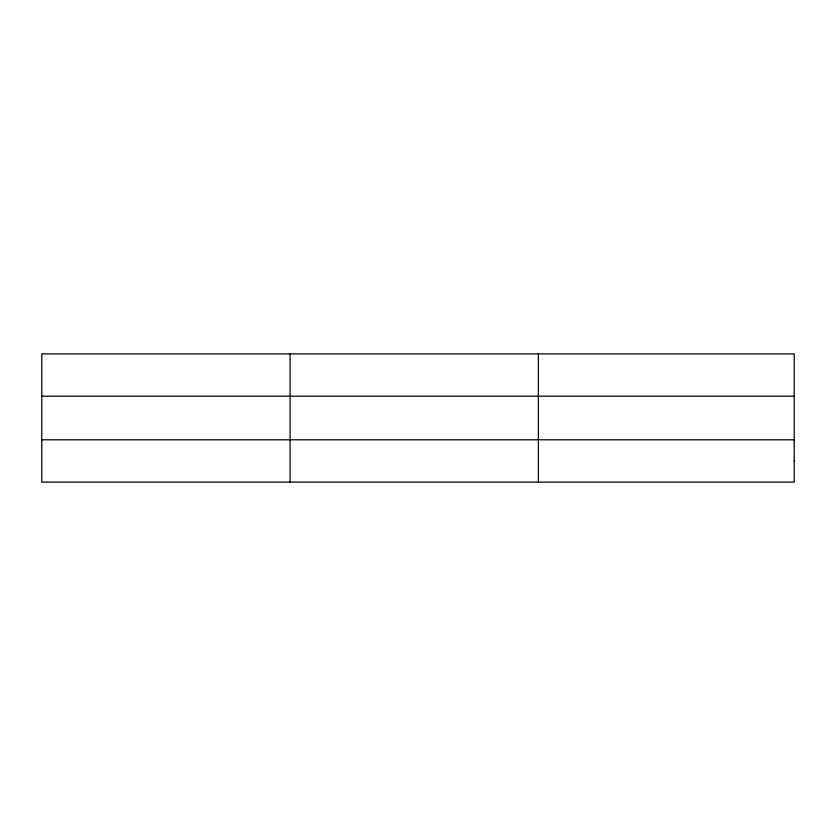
<?xml version="1.0" encoding="UTF-8"?>
<svg xmlns="http://www.w3.org/2000/svg" width="836" height="836" viewBox="0 0 836 836"><rect width="100%" height="100%" fill="white"/><g stroke="black" fill="none" stroke-linecap="round" stroke-linejoin="round"><path stroke-width="1.25" d="M290.092 353.9L290.092 482.1M538.384 353.9L538.384 482.1M41.8 396.201L794.2 396.201M41.8 439.799L794.2 439.799M794.2 460.95L794.2 482.1L41.8 482.1L41.8 353.9L794.2 353.9L794.2 460.95"/></g></svg>
